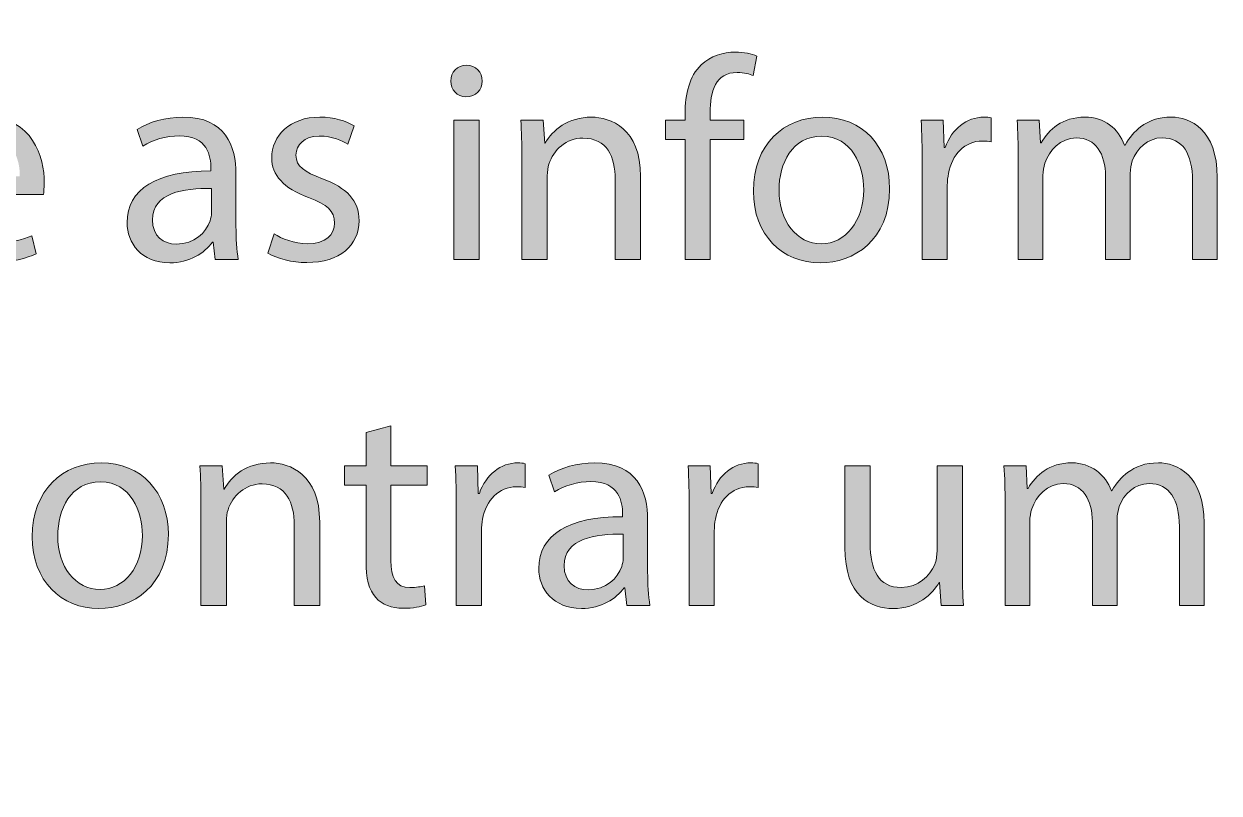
# Model space of a CAD drawing. Header units: inches. Extents: x -507 to 1392, y -754 to 68.
# Drawn here: x 1097.36 to 1138.83, y -389.21 to -362.51 of the extents above; entities that cross this region are included whole.
import ezdxf

# ---------------------------------------------------------------- set-up
doc = ezdxf.new("R2010")
doc.units = ezdxf.units.IN
doc.header["$MEASUREMENT"] = 0
doc.layers.add('back', color=7, linetype='Continuous')
picture_1 = doc.add_image_def('image45.png', size_in_pixel=(730, 767))

# ---------------------------------------------------------------- blocks, each defined once
blk = doc.blocks.new('block 114')
at = {"layer": 'back'}
image = blk.add_image(picture_1, insert=(1010.5, -416.178), size_in_units=(175.2, 184.08), dxfattribs=at)
blk = doc.blocks.new('block 164')
at = {"layer": 'back', "true_color": 0x231f20}
h = blk.add_hatch(color=250, dxfattribs=at)
h.dxf.hatch_style = 2
edge = h.paths.add_edge_path()
edge.add_spline(control_points=[(1120.299, -370.697), (1120.299, -370.697), (1120.299, -366.529), (1120.299, -366.529), (1120.299, -366.529), (1119.619, -366.529), (1119.619, -366.529), (1119.619, -366.529), (1119.619, -365.859), (1119.619, -365.859), (1119.619, -365.859), (1120.299, -365.859), (1120.299, -365.859), (1120.299, -365.859), (1120.299, -365.629), (1120.299, -365.629), (1120.299, -364.95), (1120.449, -364.33), (1120.858, -363.94), (1121.188, -363.621), (1121.628, -363.491), (1122.038, -363.491), (1122.348, -363.491), (1122.618, -363.561), (1122.788, -363.631), (1122.788, -363.631), (1122.668, -364.31), (1122.668, -364.31), (1122.538, -364.25), (1122.357, -364.2), (1122.108, -364.2), (1121.358, -364.2), (1121.169, -364.86), (1121.169, -365.6), (1121.169, -365.6), (1121.169, -365.859), (1121.169, -365.859), (1121.169, -365.859), (1122.338, -365.859), (1122.338, -365.859), (1122.338, -365.859), (1122.338, -366.529), (1122.338, -366.529), (1122.338, -366.529), (1121.169, -366.529), (1121.169, -366.529), (1121.169, -366.529), (1121.169, -370.697), (1121.169, -370.697), (1121.169, -370.697), (1120.299, -370.697), (1120.299, -370.697)], knot_values=[0, 0, 0, 0, 1, 1, 1, 2, 2, 2, 3, 3, 3, 4, 4, 4, 5, 5, 5, 6, 6, 6, 7, 7, 7, 8, 8, 8, 9, 9, 9, 10, 10, 10, 11, 11, 11, 12, 12, 12, 13, 13, 13, 14, 14, 14, 15, 15, 15, 16, 16, 16, 17, 17, 17, 17], degree=3, periodic=1)
h = blk.add_hatch(color=250, dxfattribs=at)
h.dxf.hatch_style = 2
edge = h.paths.add_edge_path()
edge.add_spline(control_points=[(1113.258, -364.5), (1113.268, -364.8), (1113.048, -365.04), (1112.698, -365.04), (1112.389, -365.04), (1112.169, -364.8), (1112.169, -364.5), (1112.169, -364.19), (1112.398, -363.951), (1112.718, -363.951), (1113.048, -363.951), (1113.258, -364.19), (1113.258, -364.5)], knot_values=[0, 0, 0, 0, 1, 1, 1, 2, 2, 2, 3, 3, 3, 4, 4, 4, 4], degree=3, periodic=1)
h.paths.add_polyline_path([(1112.278, -370.697), (1112.278, -365.859), (1113.158, -365.859), (1113.158, -370.697)])
h = blk.add_hatch(color=250, dxfattribs=at)
h.dxf.hatch_style = 2
edge = h.paths.add_edge_path()
edge.add_spline(control_points=[(1094.64, -368.438), (1094.659, -369.627), (1095.419, -370.117), (1096.299, -370.117), (1096.928, -370.117), (1097.308, -370.007), (1097.638, -369.867), (1097.638, -369.867), (1097.787, -370.497), (1097.787, -370.497), (1097.478, -370.637), (1096.948, -370.797), (1096.179, -370.797), (1094.689, -370.797), (1093.8, -369.817), (1093.8, -368.358), (1093.8, -366.899), (1094.659, -365.75), (1096.068, -365.75), (1097.647, -365.75), (1098.067, -367.139), (1098.067, -368.028), (1098.067, -368.208), (1098.048, -368.348), (1098.037, -368.438), (1098.037, -368.438), (1094.64, -368.438), (1094.64, -368.438)], knot_values=[0, 0, 0, 0, 1, 1, 1, 2, 2, 2, 3, 3, 3, 4, 4, 4, 5, 5, 5, 6, 6, 6, 7, 7, 7, 8, 8, 8, 9, 9, 9, 9], degree=3, periodic=1)
edge = h.paths.add_edge_path()
edge.add_spline(control_points=[(1097.218, -367.809), (1097.228, -367.249), (1096.988, -366.379), (1095.998, -366.379), (1095.109, -366.379), (1094.719, -367.199), (1094.649, -367.809), (1094.649, -367.809), (1097.218, -367.809), (1097.218, -367.809)], knot_values=[0, 0, 0, 0, 1, 1, 1, 2, 2, 2, 3, 3, 3, 3], degree=3, periodic=1)
h = blk.add_hatch(color=250, dxfattribs=at)
h.dxf.hatch_style = 2
edge = h.paths.add_edge_path()
edge.add_spline(control_points=[(1103.998, -370.697), (1103.998, -370.697), (1103.928, -370.087), (1103.928, -370.087), (1103.928, -370.087), (1103.898, -370.087), (1103.898, -370.087), (1103.628, -370.467), (1103.108, -370.807), (1102.419, -370.807), (1101.439, -370.807), (1100.939, -370.117), (1100.939, -369.417), (1100.939, -368.248), (1101.979, -367.608), (1103.848, -367.619), (1103.848, -367.619), (1103.848, -367.519), (1103.848, -367.519), (1103.848, -367.119), (1103.738, -366.399), (1102.749, -366.399), (1102.299, -366.399), (1101.829, -366.539), (1101.489, -366.759), (1101.489, -366.759), (1101.289, -366.179), (1101.289, -366.179), (1101.689, -365.919), (1102.269, -365.75), (1102.879, -365.75), (1104.357, -365.75), (1104.718, -366.759), (1104.718, -367.729), (1104.718, -367.729), (1104.718, -369.538), (1104.718, -369.538), (1104.718, -369.957), (1104.737, -370.367), (1104.798, -370.697), (1104.798, -370.697), (1103.998, -370.697), (1103.998, -370.697)], knot_values=[0, 0, 0, 0, 1, 1, 1, 2, 2, 2, 3, 3, 3, 4, 4, 4, 5, 5, 5, 6, 6, 6, 7, 7, 7, 8, 8, 8, 9, 9, 9, 10, 10, 10, 11, 11, 11, 12, 12, 12, 13, 13, 13, 14, 14, 14, 14], degree=3, periodic=1)
edge = h.paths.add_edge_path()
edge.add_spline(control_points=[(1103.868, -368.228), (1102.908, -368.208), (1101.819, -368.378), (1101.819, -369.317), (1101.819, -369.887), (1102.199, -370.157), (1102.648, -370.157), (1103.278, -370.157), (1103.678, -369.757), (1103.818, -369.348), (1103.848, -369.257), (1103.868, -369.158), (1103.868, -369.068), (1103.868, -369.068), (1103.868, -368.228), (1103.868, -368.228)], knot_values=[0, 0, 0, 0, 1, 1, 1, 2, 2, 2, 3, 3, 3, 4, 4, 4, 5, 5, 5, 5], degree=3, periodic=1)
h = blk.add_hatch(color=250, dxfattribs=at)
h.dxf.hatch_style = 2
edge = h.paths.add_edge_path()
edge.add_spline(control_points=[(1106.039, -369.797), (1106.299, -369.967), (1106.759, -370.147), (1107.198, -370.147), (1107.838, -370.147), (1108.139, -369.827), (1108.139, -369.427), (1108.139, -369.008), (1107.889, -368.778), (1107.238, -368.538), (1106.369, -368.228), (1105.959, -367.749), (1105.959, -367.169), (1105.959, -366.389), (1106.589, -365.75), (1107.629, -365.75), (1108.118, -365.75), (1108.548, -365.89), (1108.817, -366.049), (1108.817, -366.049), (1108.598, -366.689), (1108.598, -366.689), (1108.408, -366.569), (1108.059, -366.409), (1107.608, -366.409), (1107.089, -366.409), (1106.799, -366.709), (1106.799, -367.069), (1106.799, -367.469), (1107.089, -367.648), (1107.719, -367.888), (1108.558, -368.208), (1108.987, -368.628), (1108.987, -369.348), (1108.987, -370.197), (1108.328, -370.797), (1107.179, -370.797), (1106.649, -370.797), (1106.159, -370.667), (1105.819, -370.467), (1105.819, -370.467), (1106.039, -369.797), (1106.039, -369.797)], knot_values=[0, 0, 0, 0, 1, 1, 1, 2, 2, 2, 3, 3, 3, 4, 4, 4, 5, 5, 5, 6, 6, 6, 7, 7, 7, 8, 8, 8, 9, 9, 9, 10, 10, 10, 11, 11, 11, 12, 12, 12, 13, 13, 13, 14, 14, 14, 14], degree=3, periodic=1)
h = blk.add_hatch(color=250, dxfattribs=at)
h.dxf.hatch_style = 2
edge = h.paths.add_edge_path()
edge.add_spline(control_points=[(1114.639, -367.169), (1114.639, -366.669), (1114.629, -366.259), (1114.599, -365.859), (1114.599, -365.859), (1115.378, -365.859), (1115.378, -365.859), (1115.378, -365.859), (1115.429, -366.659), (1115.429, -366.659), (1115.429, -366.659), (1115.448, -366.659), (1115.448, -366.659), (1115.688, -366.199), (1116.248, -365.75), (1117.048, -365.75), (1117.717, -365.75), (1118.757, -366.149), (1118.757, -367.809), (1118.757, -367.809), (1118.757, -370.697), (1118.757, -370.697), (1118.757, -370.697), (1117.877, -370.697), (1117.877, -370.697), (1117.877, -370.697), (1117.877, -367.908), (1117.877, -367.908), (1117.877, -367.129), (1117.587, -366.479), (1116.758, -366.479), (1116.178, -366.479), (1115.729, -366.889), (1115.578, -367.378), (1115.538, -367.489), (1115.519, -367.639), (1115.519, -367.789), (1115.519, -367.789), (1115.519, -370.697), (1115.519, -370.697), (1115.519, -370.697), (1114.639, -370.697), (1114.639, -370.697), (1114.639, -370.697), (1114.639, -367.169), (1114.639, -367.169)], knot_values=[0, 0, 0, 0, 1, 1, 1, 2, 2, 2, 3, 3, 3, 4, 4, 4, 5, 5, 5, 6, 6, 6, 7, 7, 7, 8, 8, 8, 9, 9, 9, 10, 10, 10, 11, 11, 11, 12, 12, 12, 13, 13, 13, 14, 14, 14, 15, 15, 15, 15], degree=3, periodic=1)
h = blk.add_hatch(color=250, dxfattribs=at)
h.dxf.hatch_style = 2
edge = h.paths.add_edge_path()
edge.add_spline(control_points=[(1127.396, -368.238), (1127.396, -370.027), (1126.157, -370.807), (1124.987, -370.807), (1123.679, -370.807), (1122.669, -369.847), (1122.669, -368.318), (1122.669, -366.699), (1123.729, -365.75), (1125.067, -365.75), (1126.457, -365.75), (1127.396, -366.759), (1127.396, -368.238)], knot_values=[0, 0, 0, 0, 1, 1, 1, 2, 2, 2, 3, 3, 3, 4, 4, 4, 4], degree=3, periodic=1)
edge = h.paths.add_edge_path()
edge.add_spline(control_points=[(1123.559, -368.288), (1123.559, -369.348), (1124.168, -370.147), (1125.027, -370.147), (1125.867, -370.147), (1126.497, -369.357), (1126.497, -368.268), (1126.497, -367.449), (1126.087, -366.409), (1125.048, -366.409), (1124.008, -366.409), (1123.559, -367.369), (1123.559, -368.288)], knot_values=[0, 0, 0, 0, 1, 1, 1, 2, 2, 2, 3, 3, 3, 4, 4, 4, 4], degree=3, periodic=1)
h = blk.add_hatch(color=250, dxfattribs=at)
h.dxf.hatch_style = 2
edge = h.paths.add_edge_path()
edge.add_spline(control_points=[(1128.528, -367.369), (1128.528, -366.799), (1128.519, -366.309), (1128.488, -365.859), (1128.488, -365.859), (1129.258, -365.859), (1129.258, -365.859), (1129.258, -365.859), (1129.288, -366.809), (1129.288, -366.809), (1129.288, -366.809), (1129.328, -366.809), (1129.328, -366.809), (1129.548, -366.159), (1130.077, -365.75), (1130.667, -365.75), (1130.768, -365.75), (1130.837, -365.759), (1130.917, -365.779), (1130.917, -365.779), (1130.917, -366.609), (1130.917, -366.609), (1130.827, -366.589), (1130.737, -366.579), (1130.617, -366.579), (1129.998, -366.579), (1129.558, -367.049), (1129.438, -367.708), (1129.418, -367.828), (1129.398, -367.968), (1129.398, -368.118), (1129.398, -368.118), (1129.398, -370.697), (1129.398, -370.697), (1129.398, -370.697), (1128.528, -370.697), (1128.528, -370.697), (1128.528, -370.697), (1128.528, -367.369), (1128.528, -367.369)], knot_values=[0, 0, 0, 0, 1, 1, 1, 2, 2, 2, 3, 3, 3, 4, 4, 4, 5, 5, 5, 6, 6, 6, 7, 7, 7, 8, 8, 8, 9, 9, 9, 10, 10, 10, 11, 11, 11, 12, 12, 12, 13, 13, 13, 13], degree=3, periodic=1)
h = blk.add_hatch(color=250, dxfattribs=at)
h.dxf.hatch_style = 2
edge = h.paths.add_edge_path()
edge.add_spline(control_points=[(1131.858, -367.169), (1131.858, -366.669), (1131.849, -366.259), (1131.818, -365.859), (1131.818, -365.859), (1132.588, -365.859), (1132.588, -365.859), (1132.588, -365.859), (1132.628, -366.639), (1132.628, -366.639), (1132.628, -366.639), (1132.658, -366.639), (1132.658, -366.639), (1132.928, -366.179), (1133.378, -365.75), (1134.177, -365.75), (1134.837, -365.75), (1135.337, -366.149), (1135.547, -366.719), (1135.547, -366.719), (1135.566, -366.719), (1135.566, -366.719), (1135.717, -366.449), (1135.906, -366.239), (1136.106, -366.089), (1136.396, -365.87), (1136.716, -365.75), (1137.176, -365.75), (1137.815, -365.75), (1138.765, -366.169), (1138.765, -367.848), (1138.765, -367.848), (1138.765, -370.697), (1138.765, -370.697), (1138.765, -370.697), (1137.905, -370.697), (1137.905, -370.697), (1137.905, -370.697), (1137.905, -367.958), (1137.905, -367.958), (1137.905, -367.029), (1137.565, -366.469), (1136.855, -366.469), (1136.356, -366.469), (1135.966, -366.839), (1135.816, -367.269), (1135.776, -367.389), (1135.746, -367.548), (1135.746, -367.708), (1135.746, -367.708), (1135.746, -370.697), (1135.746, -370.697), (1135.746, -370.697), (1134.887, -370.697), (1134.887, -370.697), (1134.887, -370.697), (1134.887, -367.798), (1134.887, -367.798), (1134.887, -367.029), (1134.547, -366.469), (1133.877, -366.469), (1133.328, -366.469), (1132.928, -366.909), (1132.788, -367.349), (1132.738, -367.479), (1132.718, -367.628), (1132.718, -367.778), (1132.718, -367.778), (1132.718, -370.697), (1132.718, -370.697), (1132.718, -370.697), (1131.858, -370.697), (1131.858, -370.697), (1131.858, -370.697), (1131.858, -367.169), (1131.858, -367.169)], knot_values=[0, 0, 0, 0, 1, 1, 1, 2, 2, 2, 3, 3, 3, 4, 4, 4, 5, 5, 5, 6, 6, 6, 7, 7, 7, 8, 8, 8, 9, 9, 9, 10, 10, 10, 11, 11, 11, 12, 12, 12, 13, 13, 13, 14, 14, 14, 15, 15, 15, 16, 16, 16, 17, 17, 17, 18, 18, 18, 19, 19, 19, 20, 20, 20, 21, 21, 21, 22, 22, 22, 23, 23, 23, 24, 24, 24, 25, 25, 25, 25], degree=3, periodic=1)
h = blk.add_hatch(color=250, dxfattribs=at)
h.dxf.hatch_style = 2
edge = h.paths.add_edge_path()
edge.add_spline(control_points=[(1110.093, -376.47), (1110.093, -376.47), (1110.093, -377.859), (1110.093, -377.859), (1110.093, -377.859), (1111.352, -377.859), (1111.352, -377.859), (1111.352, -377.859), (1111.352, -378.529), (1111.352, -378.529), (1111.352, -378.529), (1110.093, -378.529), (1110.093, -378.529), (1110.093, -378.529), (1110.093, -381.138), (1110.093, -381.138), (1110.093, -381.737), (1110.263, -382.077), (1110.752, -382.077), (1110.982, -382.077), (1111.152, -382.047), (1111.262, -382.017), (1111.262, -382.017), (1111.302, -382.677), (1111.302, -382.677), (1111.132, -382.747), (1110.862, -382.797), (1110.522, -382.797), (1110.112, -382.797), (1109.783, -382.667), (1109.573, -382.427), (1109.323, -382.167), (1109.233, -381.737), (1109.233, -381.167), (1109.233, -381.167), (1109.233, -378.529), (1109.233, -378.529), (1109.233, -378.529), (1108.483, -378.529), (1108.483, -378.529), (1108.483, -378.529), (1108.483, -377.859), (1108.483, -377.859), (1108.483, -377.859), (1109.233, -377.859), (1109.233, -377.859), (1109.233, -377.859), (1109.233, -376.7), (1109.233, -376.7), (1109.233, -376.7), (1110.093, -376.47), (1110.093, -376.47)], knot_values=[0, 0, 0, 0, 1, 1, 1, 2, 2, 2, 3, 3, 3, 4, 4, 4, 5, 5, 5, 6, 6, 6, 7, 7, 7, 8, 8, 8, 9, 9, 9, 10, 10, 10, 11, 11, 11, 12, 12, 12, 13, 13, 13, 14, 14, 14, 15, 15, 15, 16, 16, 16, 17, 17, 17, 17], degree=3, periodic=1)
h = blk.add_hatch(color=250, dxfattribs=at)
h.dxf.hatch_style = 2
edge = h.paths.add_edge_path()
edge.add_spline(control_points=[(1102.372, -380.238), (1102.372, -382.027), (1101.133, -382.807), (1099.963, -382.807), (1098.654, -382.807), (1097.645, -381.847), (1097.645, -380.318), (1097.645, -378.699), (1098.704, -377.75), (1100.043, -377.75), (1101.433, -377.75), (1102.372, -378.759), (1102.372, -380.238)], knot_values=[0, 0, 0, 0, 1, 1, 1, 2, 2, 2, 3, 3, 3, 4, 4, 4, 4], degree=3, periodic=1)
edge = h.paths.add_edge_path()
edge.add_spline(control_points=[(1098.534, -380.288), (1098.534, -381.348), (1099.144, -382.147), (1100.003, -382.147), (1100.843, -382.147), (1101.473, -381.357), (1101.473, -380.268), (1101.473, -379.449), (1101.062, -378.409), (1100.023, -378.409), (1098.983, -378.409), (1098.534, -379.369), (1098.534, -380.288)], knot_values=[0, 0, 0, 0, 1, 1, 1, 2, 2, 2, 3, 3, 3, 4, 4, 4, 4], degree=3, periodic=1)
h = blk.add_hatch(color=250, dxfattribs=at)
h.dxf.hatch_style = 2
edge = h.paths.add_edge_path()
edge.add_spline(control_points=[(1103.504, -379.169), (1103.504, -378.669), (1103.494, -378.259), (1103.464, -377.859), (1103.464, -377.859), (1104.243, -377.859), (1104.243, -377.859), (1104.243, -377.859), (1104.294, -378.659), (1104.294, -378.659), (1104.294, -378.659), (1104.313, -378.659), (1104.313, -378.659), (1104.554, -378.199), (1105.113, -377.75), (1105.913, -377.75), (1106.582, -377.75), (1107.622, -378.149), (1107.622, -379.809), (1107.622, -379.809), (1107.622, -382.697), (1107.622, -382.697), (1107.622, -382.697), (1106.742, -382.697), (1106.742, -382.697), (1106.742, -382.697), (1106.742, -379.908), (1106.742, -379.908), (1106.742, -379.129), (1106.452, -378.479), (1105.623, -378.479), (1105.043, -378.479), (1104.594, -378.889), (1104.443, -379.378), (1104.403, -379.489), (1104.384, -379.639), (1104.384, -379.789), (1104.384, -379.789), (1104.384, -382.697), (1104.384, -382.697), (1104.384, -382.697), (1103.504, -382.697), (1103.504, -382.697), (1103.504, -382.697), (1103.504, -379.169), (1103.504, -379.169)], knot_values=[0, 0, 0, 0, 1, 1, 1, 2, 2, 2, 3, 3, 3, 4, 4, 4, 5, 5, 5, 6, 6, 6, 7, 7, 7, 8, 8, 8, 9, 9, 9, 10, 10, 10, 11, 11, 11, 12, 12, 12, 13, 13, 13, 14, 14, 14, 15, 15, 15, 15], degree=3, periodic=1)
h = blk.add_hatch(color=250, dxfattribs=at)
h.dxf.hatch_style = 2
edge = h.paths.add_edge_path()
edge.add_spline(control_points=[(1112.363, -379.369), (1112.363, -378.799), (1112.354, -378.309), (1112.323, -377.859), (1112.323, -377.859), (1113.093, -377.859), (1113.093, -377.859), (1113.093, -377.859), (1113.123, -378.809), (1113.123, -378.809), (1113.123, -378.809), (1113.163, -378.809), (1113.163, -378.809), (1113.383, -378.159), (1113.912, -377.75), (1114.502, -377.75), (1114.603, -377.75), (1114.672, -377.759), (1114.752, -377.779), (1114.752, -377.779), (1114.752, -378.609), (1114.752, -378.609), (1114.662, -378.589), (1114.572, -378.579), (1114.452, -378.579), (1113.833, -378.579), (1113.393, -379.049), (1113.272, -379.708), (1113.253, -379.828), (1113.232, -379.968), (1113.232, -380.118), (1113.232, -380.118), (1113.232, -382.697), (1113.232, -382.697), (1113.232, -382.697), (1112.363, -382.697), (1112.363, -382.697), (1112.363, -382.697), (1112.363, -379.369), (1112.363, -379.369)], knot_values=[0, 0, 0, 0, 1, 1, 1, 2, 2, 2, 3, 3, 3, 4, 4, 4, 5, 5, 5, 6, 6, 6, 7, 7, 7, 8, 8, 8, 9, 9, 9, 10, 10, 10, 11, 11, 11, 12, 12, 12, 13, 13, 13, 13], degree=3, periodic=1)
h = blk.add_hatch(color=250, dxfattribs=at)
h.dxf.hatch_style = 2
edge = h.paths.add_edge_path()
edge.add_spline(control_points=[(1118.282, -382.697), (1118.282, -382.697), (1118.212, -382.087), (1118.212, -382.087), (1118.212, -382.087), (1118.183, -382.087), (1118.183, -382.087), (1117.912, -382.467), (1117.393, -382.807), (1116.703, -382.807), (1115.724, -382.807), (1115.224, -382.117), (1115.224, -381.417), (1115.224, -380.248), (1116.264, -379.608), (1118.132, -379.619), (1118.132, -379.619), (1118.132, -379.519), (1118.132, -379.519), (1118.132, -379.119), (1118.022, -378.399), (1117.033, -378.399), (1116.583, -378.399), (1116.113, -378.539), (1115.773, -378.759), (1115.773, -378.759), (1115.573, -378.179), (1115.573, -378.179), (1115.974, -377.919), (1116.553, -377.75), (1117.163, -377.75), (1118.642, -377.75), (1119.002, -378.759), (1119.002, -379.729), (1119.002, -379.729), (1119.002, -381.538), (1119.002, -381.538), (1119.002, -381.957), (1119.021, -382.367), (1119.082, -382.697), (1119.082, -382.697), (1118.282, -382.697), (1118.282, -382.697)], knot_values=[0, 0, 0, 0, 1, 1, 1, 2, 2, 2, 3, 3, 3, 4, 4, 4, 5, 5, 5, 6, 6, 6, 7, 7, 7, 8, 8, 8, 9, 9, 9, 10, 10, 10, 11, 11, 11, 12, 12, 12, 13, 13, 13, 14, 14, 14, 14], degree=3, periodic=1)
edge = h.paths.add_edge_path()
edge.add_spline(control_points=[(1118.152, -380.228), (1117.192, -380.208), (1116.104, -380.378), (1116.104, -381.317), (1116.104, -381.887), (1116.483, -382.157), (1116.933, -382.157), (1117.562, -382.157), (1117.962, -381.757), (1118.103, -381.348), (1118.132, -381.257), (1118.152, -381.158), (1118.152, -381.068), (1118.152, -381.068), (1118.152, -380.228), (1118.152, -380.228)], knot_values=[0, 0, 0, 0, 1, 1, 1, 2, 2, 2, 3, 3, 3, 4, 4, 4, 5, 5, 5, 5], degree=3, periodic=1)
h = blk.add_hatch(color=250, dxfattribs=at)
h.dxf.hatch_style = 2
edge = h.paths.add_edge_path()
edge.add_spline(control_points=[(1120.443, -379.369), (1120.443, -378.799), (1120.434, -378.309), (1120.403, -377.859), (1120.403, -377.859), (1121.173, -377.859), (1121.173, -377.859), (1121.173, -377.859), (1121.203, -378.809), (1121.203, -378.809), (1121.203, -378.809), (1121.243, -378.809), (1121.243, -378.809), (1121.463, -378.159), (1121.992, -377.75), (1122.582, -377.75), (1122.683, -377.75), (1122.752, -377.759), (1122.832, -377.779), (1122.832, -377.779), (1122.832, -378.609), (1122.832, -378.609), (1122.742, -378.589), (1122.652, -378.579), (1122.532, -378.579), (1121.913, -378.579), (1121.473, -379.049), (1121.353, -379.708), (1121.333, -379.828), (1121.312, -379.968), (1121.312, -380.118), (1121.312, -380.118), (1121.312, -382.697), (1121.312, -382.697), (1121.312, -382.697), (1120.443, -382.697), (1120.443, -382.697), (1120.443, -382.697), (1120.443, -379.369), (1120.443, -379.369)], knot_values=[0, 0, 0, 0, 1, 1, 1, 2, 2, 2, 3, 3, 3, 4, 4, 4, 5, 5, 5, 6, 6, 6, 7, 7, 7, 8, 8, 8, 9, 9, 9, 10, 10, 10, 11, 11, 11, 12, 12, 12, 13, 13, 13, 13], degree=3, periodic=1)
h = blk.add_hatch(color=250, dxfattribs=at)
h.dxf.hatch_style = 2
edge = h.paths.add_edge_path()
edge.add_spline(control_points=[(1131.403, -379.169), (1131.403, -378.669), (1131.394, -378.259), (1131.363, -377.859), (1131.363, -377.859), (1132.133, -377.859), (1132.133, -377.859), (1132.133, -377.859), (1132.173, -378.639), (1132.173, -378.639), (1132.173, -378.639), (1132.203, -378.639), (1132.203, -378.639), (1132.473, -378.179), (1132.923, -377.75), (1133.722, -377.75), (1134.382, -377.75), (1134.882, -378.149), (1135.092, -378.719), (1135.092, -378.719), (1135.111, -378.719), (1135.111, -378.719), (1135.262, -378.449), (1135.451, -378.239), (1135.651, -378.089), (1135.941, -377.87), (1136.261, -377.75), (1136.721, -377.75), (1137.36, -377.75), (1138.31, -378.169), (1138.31, -379.848), (1138.31, -379.848), (1138.31, -382.697), (1138.31, -382.697), (1138.31, -382.697), (1137.45, -382.697), (1137.45, -382.697), (1137.45, -382.697), (1137.45, -379.958), (1137.45, -379.958), (1137.45, -379.029), (1137.11, -378.469), (1136.4, -378.469), (1135.901, -378.469), (1135.511, -378.839), (1135.361, -379.269), (1135.321, -379.389), (1135.291, -379.548), (1135.291, -379.708), (1135.291, -379.708), (1135.291, -382.697), (1135.291, -382.697), (1135.291, -382.697), (1134.432, -382.697), (1134.432, -382.697), (1134.432, -382.697), (1134.432, -379.798), (1134.432, -379.798), (1134.432, -379.029), (1134.092, -378.469), (1133.422, -378.469), (1132.873, -378.469), (1132.473, -378.909), (1132.333, -379.349), (1132.283, -379.479), (1132.263, -379.628), (1132.263, -379.778), (1132.263, -379.778), (1132.263, -382.697), (1132.263, -382.697), (1132.263, -382.697), (1131.403, -382.697), (1131.403, -382.697), (1131.403, -382.697), (1131.403, -379.169), (1131.403, -379.169)], knot_values=[0, 0, 0, 0, 1, 1, 1, 2, 2, 2, 3, 3, 3, 4, 4, 4, 5, 5, 5, 6, 6, 6, 7, 7, 7, 8, 8, 8, 9, 9, 9, 10, 10, 10, 11, 11, 11, 12, 12, 12, 13, 13, 13, 14, 14, 14, 15, 15, 15, 16, 16, 16, 17, 17, 17, 18, 18, 18, 19, 19, 19, 20, 20, 20, 21, 21, 21, 22, 22, 22, 23, 23, 23, 24, 24, 24, 25, 25, 25, 25], degree=3, periodic=1)
h = blk.add_hatch(color=250, dxfattribs=at)
h.dxf.hatch_style = 2
edge = h.paths.add_edge_path()
edge.add_spline(control_points=[(1129.921, -381.377), (1129.921, -381.877), (1129.931, -382.317), (1129.961, -382.697), (1129.961, -382.697), (1129.182, -382.697), (1129.182, -382.697), (1129.182, -382.697), (1129.132, -381.907), (1129.132, -381.907), (1129.132, -381.907), (1129.111, -381.907), (1129.111, -381.907), (1128.882, -382.297), (1128.372, -382.807), (1127.513, -382.807), (1126.753, -382.807), (1125.843, -382.387), (1125.843, -380.688), (1125.843, -380.688), (1125.843, -377.859), (1125.843, -377.859), (1125.843, -377.859), (1126.723, -377.859), (1126.723, -377.859), (1126.723, -377.859), (1126.723, -380.538), (1126.723, -380.538), (1126.723, -381.458), (1127.003, -382.077), (1127.802, -382.077), (1128.392, -382.077), (1128.802, -381.667), (1128.962, -381.277), (1129.012, -381.147), (1129.041, -380.988), (1129.041, -380.828), (1129.041, -380.828), (1129.041, -377.859), (1129.041, -377.859), (1129.041, -377.859), (1129.921, -377.859), (1129.921, -377.859), (1129.921, -377.859), (1129.921, -381.377), (1129.921, -381.377)], knot_values=[0, 0, 0, 0, 1, 1, 1, 2, 2, 2, 3, 3, 3, 4, 4, 4, 5, 5, 5, 6, 6, 6, 7, 7, 7, 8, 8, 8, 9, 9, 9, 10, 10, 10, 11, 11, 11, 12, 12, 12, 13, 13, 13, 14, 14, 14, 15, 15, 15, 15], degree=3, periodic=1)
at = {"layer": 'back', "lineweight": 0}
blk.add_lwpolyline([(1112.278, -370.697), (1112.278, -365.859), (1113.158, -365.859), (1113.158, -370.697), (1112.278, -370.697)], dxfattribs=at)
for points, knots in [([(1120.299, -370.697), (1120.299, -370.697), (1120.299, -366.529), (1120.299, -366.529), (1120.299, -366.529), (1119.619, -366.529), (1119.619, -366.529), (1119.619, -366.529), (1119.619, -365.859), (1119.619, -365.859), (1119.619, -365.859), (1120.299, -365.859), (1120.299, -365.859), (1120.299, -365.859), (1120.299, -365.629), (1120.299, -365.629), (1120.299, -364.95), (1120.449, -364.33), (1120.858, -363.94), (1121.188, -363.621), (1121.628, -363.491), (1122.038, -363.491), (1122.348, -363.491), (1122.618, -363.561), (1122.788, -363.631), (1122.788, -363.631), (1122.668, -364.31), (1122.668, -364.31), (1122.538, -364.25), (1122.357, -364.2), (1122.108, -364.2), (1121.358, -364.2), (1121.169, -364.86), (1121.169, -365.6), (1121.169, -365.6), (1121.169, -365.859), (1121.169, -365.859), (1121.169, -365.859), (1122.338, -365.859), (1122.338, -365.859), (1122.338, -365.859), (1122.338, -366.529), (1122.338, -366.529), (1122.338, -366.529), (1121.169, -366.529), (1121.169, -366.529), (1121.169, -366.529), (1121.169, -370.697), (1121.169, -370.697), (1121.169, -370.697), (1120.299, -370.697), (1120.299, -370.697)], [0, 0, 0, 0, 1, 1, 1, 2, 2, 2, 3, 3, 3, 4, 4, 4, 5, 5, 5, 6, 6, 6, 7, 7, 7, 8, 8, 8, 9, 9, 9, 10, 10, 10, 11, 11, 11, 12, 12, 12, 13, 13, 13, 14, 14, 14, 15, 15, 15, 16, 16, 16, 17, 17, 17, 17]), ([(1113.258, -364.5), (1113.268, -364.8), (1113.048, -365.04), (1112.698, -365.04), (1112.389, -365.04), (1112.169, -364.8), (1112.169, -364.5), (1112.169, -364.19), (1112.398, -363.951), (1112.718, -363.951), (1113.048, -363.951), (1113.258, -364.19), (1113.258, -364.5)], [0, 0, 0, 0, 1, 1, 1, 2, 2, 2, 3, 3, 3, 4, 4, 4, 4]), ([(1094.64, -368.438), (1094.659, -369.627), (1095.419, -370.117), (1096.299, -370.117), (1096.928, -370.117), (1097.308, -370.007), (1097.638, -369.867), (1097.638, -369.867), (1097.787, -370.497), (1097.787, -370.497), (1097.478, -370.637), (1096.948, -370.797), (1096.179, -370.797), (1094.689, -370.797), (1093.8, -369.817), (1093.8, -368.358), (1093.8, -366.899), (1094.659, -365.75), (1096.068, -365.75), (1097.647, -365.75), (1098.067, -367.139), (1098.067, -368.028), (1098.067, -368.208), (1098.048, -368.348), (1098.037, -368.438), (1098.037, -368.438), (1094.64, -368.438), (1094.64, -368.438)], [0, 0, 0, 0, 1, 1, 1, 2, 2, 2, 3, 3, 3, 4, 4, 4, 5, 5, 5, 6, 6, 6, 7, 7, 7, 8, 8, 8, 9, 9, 9, 9]), ([(1103.998, -370.697), (1103.998, -370.697), (1103.928, -370.087), (1103.928, -370.087), (1103.928, -370.087), (1103.898, -370.087), (1103.898, -370.087), (1103.628, -370.467), (1103.108, -370.807), (1102.419, -370.807), (1101.439, -370.807), (1100.939, -370.117), (1100.939, -369.417), (1100.939, -368.248), (1101.979, -367.608), (1103.848, -367.619), (1103.848, -367.619), (1103.848, -367.519), (1103.848, -367.519), (1103.848, -367.119), (1103.738, -366.399), (1102.749, -366.399), (1102.299, -366.399), (1101.829, -366.539), (1101.489, -366.759), (1101.489, -366.759), (1101.289, -366.179), (1101.289, -366.179), (1101.689, -365.919), (1102.269, -365.75), (1102.879, -365.75), (1104.357, -365.75), (1104.718, -366.759), (1104.718, -367.729), (1104.718, -367.729), (1104.718, -369.538), (1104.718, -369.538), (1104.718, -369.957), (1104.737, -370.367), (1104.798, -370.697), (1104.798, -370.697), (1103.998, -370.697), (1103.998, -370.697)], [0, 0, 0, 0, 1, 1, 1, 2, 2, 2, 3, 3, 3, 4, 4, 4, 5, 5, 5, 6, 6, 6, 7, 7, 7, 8, 8, 8, 9, 9, 9, 10, 10, 10, 11, 11, 11, 12, 12, 12, 13, 13, 13, 14, 14, 14, 14]), ([(1106.039, -369.797), (1106.299, -369.967), (1106.759, -370.147), (1107.198, -370.147), (1107.838, -370.147), (1108.139, -369.827), (1108.139, -369.427), (1108.139, -369.008), (1107.889, -368.778), (1107.238, -368.538), (1106.369, -368.228), (1105.959, -367.749), (1105.959, -367.169), (1105.959, -366.389), (1106.589, -365.75), (1107.629, -365.75), (1108.118, -365.75), (1108.548, -365.89), (1108.817, -366.049), (1108.817, -366.049), (1108.598, -366.689), (1108.598, -366.689), (1108.408, -366.569), (1108.059, -366.409), (1107.608, -366.409), (1107.089, -366.409), (1106.799, -366.709), (1106.799, -367.069), (1106.799, -367.469), (1107.089, -367.648), (1107.719, -367.888), (1108.558, -368.208), (1108.987, -368.628), (1108.987, -369.348), (1108.987, -370.197), (1108.328, -370.797), (1107.179, -370.797), (1106.649, -370.797), (1106.159, -370.667), (1105.819, -370.467), (1105.819, -370.467), (1106.039, -369.797), (1106.039, -369.797)], [0, 0, 0, 0, 1, 1, 1, 2, 2, 2, 3, 3, 3, 4, 4, 4, 5, 5, 5, 6, 6, 6, 7, 7, 7, 8, 8, 8, 9, 9, 9, 10, 10, 10, 11, 11, 11, 12, 12, 12, 13, 13, 13, 14, 14, 14, 14]), ([(1114.639, -367.169), (1114.639, -366.669), (1114.629, -366.259), (1114.599, -365.859), (1114.599, -365.859), (1115.378, -365.859), (1115.378, -365.859), (1115.378, -365.859), (1115.429, -366.659), (1115.429, -366.659), (1115.429, -366.659), (1115.448, -366.659), (1115.448, -366.659), (1115.688, -366.199), (1116.248, -365.75), (1117.048, -365.75), (1117.717, -365.75), (1118.757, -366.149), (1118.757, -367.809), (1118.757, -367.809), (1118.757, -370.697), (1118.757, -370.697), (1118.757, -370.697), (1117.877, -370.697), (1117.877, -370.697), (1117.877, -370.697), (1117.877, -367.908), (1117.877, -367.908), (1117.877, -367.129), (1117.587, -366.479), (1116.758, -366.479), (1116.178, -366.479), (1115.729, -366.889), (1115.578, -367.378), (1115.538, -367.489), (1115.519, -367.639), (1115.519, -367.789), (1115.519, -367.789), (1115.519, -370.697), (1115.519, -370.697), (1115.519, -370.697), (1114.639, -370.697), (1114.639, -370.697), (1114.639, -370.697), (1114.639, -367.169), (1114.639, -367.169)], [0, 0, 0, 0, 1, 1, 1, 2, 2, 2, 3, 3, 3, 4, 4, 4, 5, 5, 5, 6, 6, 6, 7, 7, 7, 8, 8, 8, 9, 9, 9, 10, 10, 10, 11, 11, 11, 12, 12, 12, 13, 13, 13, 14, 14, 14, 15, 15, 15, 15]), ([(1127.396, -368.238), (1127.396, -370.027), (1126.157, -370.807), (1124.987, -370.807), (1123.679, -370.807), (1122.669, -369.847), (1122.669, -368.318), (1122.669, -366.699), (1123.729, -365.75), (1125.067, -365.75), (1126.457, -365.75), (1127.396, -366.759), (1127.396, -368.238)], [0, 0, 0, 0, 1, 1, 1, 2, 2, 2, 3, 3, 3, 4, 4, 4, 4]), ([(1128.528, -367.369), (1128.528, -366.799), (1128.519, -366.309), (1128.488, -365.859), (1128.488, -365.859), (1129.258, -365.859), (1129.258, -365.859), (1129.258, -365.859), (1129.288, -366.809), (1129.288, -366.809), (1129.288, -366.809), (1129.328, -366.809), (1129.328, -366.809), (1129.548, -366.159), (1130.077, -365.75), (1130.667, -365.75), (1130.768, -365.75), (1130.837, -365.759), (1130.917, -365.779), (1130.917, -365.779), (1130.917, -366.609), (1130.917, -366.609), (1130.827, -366.589), (1130.737, -366.579), (1130.617, -366.579), (1129.998, -366.579), (1129.558, -367.049), (1129.438, -367.708), (1129.418, -367.828), (1129.398, -367.968), (1129.398, -368.118), (1129.398, -368.118), (1129.398, -370.697), (1129.398, -370.697), (1129.398, -370.697), (1128.528, -370.697), (1128.528, -370.697), (1128.528, -370.697), (1128.528, -367.369), (1128.528, -367.369)], [0, 0, 0, 0, 1, 1, 1, 2, 2, 2, 3, 3, 3, 4, 4, 4, 5, 5, 5, 6, 6, 6, 7, 7, 7, 8, 8, 8, 9, 9, 9, 10, 10, 10, 11, 11, 11, 12, 12, 12, 13, 13, 13, 13]), ([(1131.858, -367.169), (1131.858, -366.669), (1131.849, -366.259), (1131.818, -365.859), (1131.818, -365.859), (1132.588, -365.859), (1132.588, -365.859), (1132.588, -365.859), (1132.628, -366.639), (1132.628, -366.639), (1132.628, -366.639), (1132.658, -366.639), (1132.658, -366.639), (1132.928, -366.179), (1133.378, -365.75), (1134.177, -365.75), (1134.837, -365.75), (1135.337, -366.149), (1135.547, -366.719), (1135.547, -366.719), (1135.566, -366.719), (1135.566, -366.719), (1135.717, -366.449), (1135.906, -366.239), (1136.106, -366.089), (1136.396, -365.87), (1136.716, -365.75), (1137.176, -365.75), (1137.815, -365.75), (1138.765, -366.169), (1138.765, -367.848), (1138.765, -367.848), (1138.765, -370.697), (1138.765, -370.697), (1138.765, -370.697), (1137.905, -370.697), (1137.905, -370.697), (1137.905, -370.697), (1137.905, -367.958), (1137.905, -367.958), (1137.905, -367.029), (1137.565, -366.469), (1136.855, -366.469), (1136.356, -366.469), (1135.966, -366.839), (1135.816, -367.269), (1135.776, -367.389), (1135.746, -367.548), (1135.746, -367.708), (1135.746, -367.708), (1135.746, -370.697), (1135.746, -370.697), (1135.746, -370.697), (1134.887, -370.697), (1134.887, -370.697), (1134.887, -370.697), (1134.887, -367.798), (1134.887, -367.798), (1134.887, -367.029), (1134.547, -366.469), (1133.877, -366.469), (1133.328, -366.469), (1132.928, -366.909), (1132.788, -367.349), (1132.738, -367.479), (1132.718, -367.628), (1132.718, -367.778), (1132.718, -367.778), (1132.718, -370.697), (1132.718, -370.697), (1132.718, -370.697), (1131.858, -370.697), (1131.858, -370.697), (1131.858, -370.697), (1131.858, -367.169), (1131.858, -367.169)], [0, 0, 0, 0, 1, 1, 1, 2, 2, 2, 3, 3, 3, 4, 4, 4, 5, 5, 5, 6, 6, 6, 7, 7, 7, 8, 8, 8, 9, 9, 9, 10, 10, 10, 11, 11, 11, 12, 12, 12, 13, 13, 13, 14, 14, 14, 15, 15, 15, 16, 16, 16, 17, 17, 17, 18, 18, 18, 19, 19, 19, 20, 20, 20, 21, 21, 21, 22, 22, 22, 23, 23, 23, 24, 24, 24, 25, 25, 25, 25]), ([(1123.559, -368.288), (1123.559, -369.348), (1124.168, -370.147), (1125.027, -370.147), (1125.867, -370.147), (1126.497, -369.357), (1126.497, -368.268), (1126.497, -367.449), (1126.087, -366.409), (1125.048, -366.409), (1124.008, -366.409), (1123.559, -367.369), (1123.559, -368.288)], [0, 0, 0, 0, 1, 1, 1, 2, 2, 2, 3, 3, 3, 4, 4, 4, 4]), ([(1103.868, -368.228), (1102.908, -368.208), (1101.819, -368.378), (1101.819, -369.317), (1101.819, -369.887), (1102.199, -370.157), (1102.648, -370.157), (1103.278, -370.157), (1103.678, -369.757), (1103.818, -369.348), (1103.848, -369.257), (1103.868, -369.158), (1103.868, -369.068), (1103.868, -369.068), (1103.868, -368.228), (1103.868, -368.228)], [0, 0, 0, 0, 1, 1, 1, 2, 2, 2, 3, 3, 3, 4, 4, 4, 5, 5, 5, 5]), ([(1110.093, -376.47), (1110.093, -376.47), (1110.093, -377.859), (1110.093, -377.859), (1110.093, -377.859), (1111.352, -377.859), (1111.352, -377.859), (1111.352, -377.859), (1111.352, -378.529), (1111.352, -378.529), (1111.352, -378.529), (1110.093, -378.529), (1110.093, -378.529), (1110.093, -378.529), (1110.093, -381.138), (1110.093, -381.138), (1110.093, -381.737), (1110.263, -382.077), (1110.752, -382.077), (1110.982, -382.077), (1111.152, -382.047), (1111.262, -382.017), (1111.262, -382.017), (1111.302, -382.677), (1111.302, -382.677), (1111.132, -382.747), (1110.862, -382.797), (1110.522, -382.797), (1110.112, -382.797), (1109.783, -382.667), (1109.573, -382.427), (1109.323, -382.167), (1109.233, -381.737), (1109.233, -381.167), (1109.233, -381.167), (1109.233, -378.529), (1109.233, -378.529), (1109.233, -378.529), (1108.483, -378.529), (1108.483, -378.529), (1108.483, -378.529), (1108.483, -377.859), (1108.483, -377.859), (1108.483, -377.859), (1109.233, -377.859), (1109.233, -377.859), (1109.233, -377.859), (1109.233, -376.7), (1109.233, -376.7), (1109.233, -376.7), (1110.093, -376.47), (1110.093, -376.47)], [0, 0, 0, 0, 1, 1, 1, 2, 2, 2, 3, 3, 3, 4, 4, 4, 5, 5, 5, 6, 6, 6, 7, 7, 7, 8, 8, 8, 9, 9, 9, 10, 10, 10, 11, 11, 11, 12, 12, 12, 13, 13, 13, 14, 14, 14, 15, 15, 15, 16, 16, 16, 17, 17, 17, 17]), ([(1102.372, -380.238), (1102.372, -382.027), (1101.133, -382.807), (1099.963, -382.807), (1098.654, -382.807), (1097.645, -381.847), (1097.645, -380.318), (1097.645, -378.699), (1098.704, -377.75), (1100.043, -377.75), (1101.433, -377.75), (1102.372, -378.759), (1102.372, -380.238)], [0, 0, 0, 0, 1, 1, 1, 2, 2, 2, 3, 3, 3, 4, 4, 4, 4]), ([(1103.504, -379.169), (1103.504, -378.669), (1103.494, -378.259), (1103.464, -377.859), (1103.464, -377.859), (1104.243, -377.859), (1104.243, -377.859), (1104.243, -377.859), (1104.294, -378.659), (1104.294, -378.659), (1104.294, -378.659), (1104.313, -378.659), (1104.313, -378.659), (1104.554, -378.199), (1105.113, -377.75), (1105.913, -377.75), (1106.582, -377.75), (1107.622, -378.149), (1107.622, -379.809), (1107.622, -379.809), (1107.622, -382.697), (1107.622, -382.697), (1107.622, -382.697), (1106.742, -382.697), (1106.742, -382.697), (1106.742, -382.697), (1106.742, -379.908), (1106.742, -379.908), (1106.742, -379.129), (1106.452, -378.479), (1105.623, -378.479), (1105.043, -378.479), (1104.594, -378.889), (1104.443, -379.378), (1104.403, -379.489), (1104.384, -379.639), (1104.384, -379.789), (1104.384, -379.789), (1104.384, -382.697), (1104.384, -382.697), (1104.384, -382.697), (1103.504, -382.697), (1103.504, -382.697), (1103.504, -382.697), (1103.504, -379.169), (1103.504, -379.169)], [0, 0, 0, 0, 1, 1, 1, 2, 2, 2, 3, 3, 3, 4, 4, 4, 5, 5, 5, 6, 6, 6, 7, 7, 7, 8, 8, 8, 9, 9, 9, 10, 10, 10, 11, 11, 11, 12, 12, 12, 13, 13, 13, 14, 14, 14, 15, 15, 15, 15]), ([(1112.363, -379.369), (1112.363, -378.799), (1112.354, -378.309), (1112.323, -377.859), (1112.323, -377.859), (1113.093, -377.859), (1113.093, -377.859), (1113.093, -377.859), (1113.123, -378.809), (1113.123, -378.809), (1113.123, -378.809), (1113.163, -378.809), (1113.163, -378.809), (1113.383, -378.159), (1113.912, -377.75), (1114.502, -377.75), (1114.603, -377.75), (1114.672, -377.759), (1114.752, -377.779), (1114.752, -377.779), (1114.752, -378.609), (1114.752, -378.609), (1114.662, -378.589), (1114.572, -378.579), (1114.452, -378.579), (1113.833, -378.579), (1113.393, -379.049), (1113.272, -379.708), (1113.253, -379.828), (1113.232, -379.968), (1113.232, -380.118), (1113.232, -380.118), (1113.232, -382.697), (1113.232, -382.697), (1113.232, -382.697), (1112.363, -382.697), (1112.363, -382.697), (1112.363, -382.697), (1112.363, -379.369), (1112.363, -379.369)], [0, 0, 0, 0, 1, 1, 1, 2, 2, 2, 3, 3, 3, 4, 4, 4, 5, 5, 5, 6, 6, 6, 7, 7, 7, 8, 8, 8, 9, 9, 9, 10, 10, 10, 11, 11, 11, 12, 12, 12, 13, 13, 13, 13]), ([(1118.282, -382.697), (1118.282, -382.697), (1118.212, -382.087), (1118.212, -382.087), (1118.212, -382.087), (1118.183, -382.087), (1118.183, -382.087), (1117.912, -382.467), (1117.393, -382.807), (1116.703, -382.807), (1115.724, -382.807), (1115.224, -382.117), (1115.224, -381.417), (1115.224, -380.248), (1116.264, -379.608), (1118.132, -379.619), (1118.132, -379.619), (1118.132, -379.519), (1118.132, -379.519), (1118.132, -379.119), (1118.022, -378.399), (1117.033, -378.399), (1116.583, -378.399), (1116.113, -378.539), (1115.773, -378.759), (1115.773, -378.759), (1115.573, -378.179), (1115.573, -378.179), (1115.974, -377.919), (1116.553, -377.75), (1117.163, -377.75), (1118.642, -377.75), (1119.002, -378.759), (1119.002, -379.729), (1119.002, -379.729), (1119.002, -381.538), (1119.002, -381.538), (1119.002, -381.957), (1119.021, -382.367), (1119.082, -382.697), (1119.082, -382.697), (1118.282, -382.697), (1118.282, -382.697)], [0, 0, 0, 0, 1, 1, 1, 2, 2, 2, 3, 3, 3, 4, 4, 4, 5, 5, 5, 6, 6, 6, 7, 7, 7, 8, 8, 8, 9, 9, 9, 10, 10, 10, 11, 11, 11, 12, 12, 12, 13, 13, 13, 14, 14, 14, 14]), ([(1120.443, -379.369), (1120.443, -378.799), (1120.434, -378.309), (1120.403, -377.859), (1120.403, -377.859), (1121.173, -377.859), (1121.173, -377.859), (1121.173, -377.859), (1121.203, -378.809), (1121.203, -378.809), (1121.203, -378.809), (1121.243, -378.809), (1121.243, -378.809), (1121.463, -378.159), (1121.992, -377.75), (1122.582, -377.75), (1122.683, -377.75), (1122.752, -377.759), (1122.832, -377.779), (1122.832, -377.779), (1122.832, -378.609), (1122.832, -378.609), (1122.742, -378.589), (1122.652, -378.579), (1122.532, -378.579), (1121.913, -378.579), (1121.473, -379.049), (1121.353, -379.708), (1121.333, -379.828), (1121.312, -379.968), (1121.312, -380.118), (1121.312, -380.118), (1121.312, -382.697), (1121.312, -382.697), (1121.312, -382.697), (1120.443, -382.697), (1120.443, -382.697), (1120.443, -382.697), (1120.443, -379.369), (1120.443, -379.369)], [0, 0, 0, 0, 1, 1, 1, 2, 2, 2, 3, 3, 3, 4, 4, 4, 5, 5, 5, 6, 6, 6, 7, 7, 7, 8, 8, 8, 9, 9, 9, 10, 10, 10, 11, 11, 11, 12, 12, 12, 13, 13, 13, 13]), ([(1131.403, -379.169), (1131.403, -378.669), (1131.394, -378.259), (1131.363, -377.859), (1131.363, -377.859), (1132.133, -377.859), (1132.133, -377.859), (1132.133, -377.859), (1132.173, -378.639), (1132.173, -378.639), (1132.173, -378.639), (1132.203, -378.639), (1132.203, -378.639), (1132.473, -378.179), (1132.923, -377.75), (1133.722, -377.75), (1134.382, -377.75), (1134.882, -378.149), (1135.092, -378.719), (1135.092, -378.719), (1135.111, -378.719), (1135.111, -378.719), (1135.262, -378.449), (1135.451, -378.239), (1135.651, -378.089), (1135.941, -377.87), (1136.261, -377.75), (1136.721, -377.75), (1137.36, -377.75), (1138.31, -378.169), (1138.31, -379.848), (1138.31, -379.848), (1138.31, -382.697), (1138.31, -382.697), (1138.31, -382.697), (1137.45, -382.697), (1137.45, -382.697), (1137.45, -382.697), (1137.45, -379.958), (1137.45, -379.958), (1137.45, -379.029), (1137.11, -378.469), (1136.4, -378.469), (1135.901, -378.469), (1135.511, -378.839), (1135.361, -379.269), (1135.321, -379.389), (1135.291, -379.548), (1135.291, -379.708), (1135.291, -379.708), (1135.291, -382.697), (1135.291, -382.697), (1135.291, -382.697), (1134.432, -382.697), (1134.432, -382.697), (1134.432, -382.697), (1134.432, -379.798), (1134.432, -379.798), (1134.432, -379.029), (1134.092, -378.469), (1133.422, -378.469), (1132.873, -378.469), (1132.473, -378.909), (1132.333, -379.349), (1132.283, -379.479), (1132.263, -379.628), (1132.263, -379.778), (1132.263, -379.778), (1132.263, -382.697), (1132.263, -382.697), (1132.263, -382.697), (1131.403, -382.697), (1131.403, -382.697), (1131.403, -382.697), (1131.403, -379.169), (1131.403, -379.169)], [0, 0, 0, 0, 1, 1, 1, 2, 2, 2, 3, 3, 3, 4, 4, 4, 5, 5, 5, 6, 6, 6, 7, 7, 7, 8, 8, 8, 9, 9, 9, 10, 10, 10, 11, 11, 11, 12, 12, 12, 13, 13, 13, 14, 14, 14, 15, 15, 15, 16, 16, 16, 17, 17, 17, 18, 18, 18, 19, 19, 19, 20, 20, 20, 21, 21, 21, 22, 22, 22, 23, 23, 23, 24, 24, 24, 25, 25, 25, 25]), ([(1129.921, -381.377), (1129.921, -381.877), (1129.931, -382.317), (1129.961, -382.697), (1129.961, -382.697), (1129.182, -382.697), (1129.182, -382.697), (1129.182, -382.697), (1129.132, -381.907), (1129.132, -381.907), (1129.132, -381.907), (1129.111, -381.907), (1129.111, -381.907), (1128.882, -382.297), (1128.372, -382.807), (1127.513, -382.807), (1126.753, -382.807), (1125.843, -382.387), (1125.843, -380.688), (1125.843, -380.688), (1125.843, -377.859), (1125.843, -377.859), (1125.843, -377.859), (1126.723, -377.859), (1126.723, -377.859), (1126.723, -377.859), (1126.723, -380.538), (1126.723, -380.538), (1126.723, -381.458), (1127.003, -382.077), (1127.802, -382.077), (1128.392, -382.077), (1128.802, -381.667), (1128.962, -381.277), (1129.012, -381.147), (1129.041, -380.988), (1129.041, -380.828), (1129.041, -380.828), (1129.041, -377.859), (1129.041, -377.859), (1129.041, -377.859), (1129.921, -377.859), (1129.921, -377.859), (1129.921, -377.859), (1129.921, -381.377), (1129.921, -381.377)], [0, 0, 0, 0, 1, 1, 1, 2, 2, 2, 3, 3, 3, 4, 4, 4, 5, 5, 5, 6, 6, 6, 7, 7, 7, 8, 8, 8, 9, 9, 9, 10, 10, 10, 11, 11, 11, 12, 12, 12, 13, 13, 13, 14, 14, 14, 15, 15, 15, 15]), ([(1098.534, -380.288), (1098.534, -381.348), (1099.144, -382.147), (1100.003, -382.147), (1100.843, -382.147), (1101.473, -381.357), (1101.473, -380.268), (1101.473, -379.449), (1101.062, -378.409), (1100.023, -378.409), (1098.983, -378.409), (1098.534, -379.369), (1098.534, -380.288)], [0, 0, 0, 0, 1, 1, 1, 2, 2, 2, 3, 3, 3, 4, 4, 4, 4]), ([(1118.152, -380.228), (1117.192, -380.208), (1116.104, -380.378), (1116.104, -381.317), (1116.104, -381.887), (1116.483, -382.157), (1116.933, -382.157), (1117.562, -382.157), (1117.962, -381.757), (1118.103, -381.348), (1118.132, -381.257), (1118.152, -381.158), (1118.152, -381.068), (1118.152, -381.068), (1118.152, -380.228), (1118.152, -380.228)], [0, 0, 0, 0, 1, 1, 1, 2, 2, 2, 3, 3, 3, 4, 4, 4, 5, 5, 5, 5])]:
    blk.add_open_spline(points, degree=3, knots=knots, dxfattribs=at)

msp = doc.modelspace()

# ---------------------------------------------------------------- block references
at = {"layer": 'back'}
for name in ['block 114', 'block 164']:
    msp.add_blockref(name, (0, 0), dxfattribs=at)

doc.saveas('drawing.dxf')
